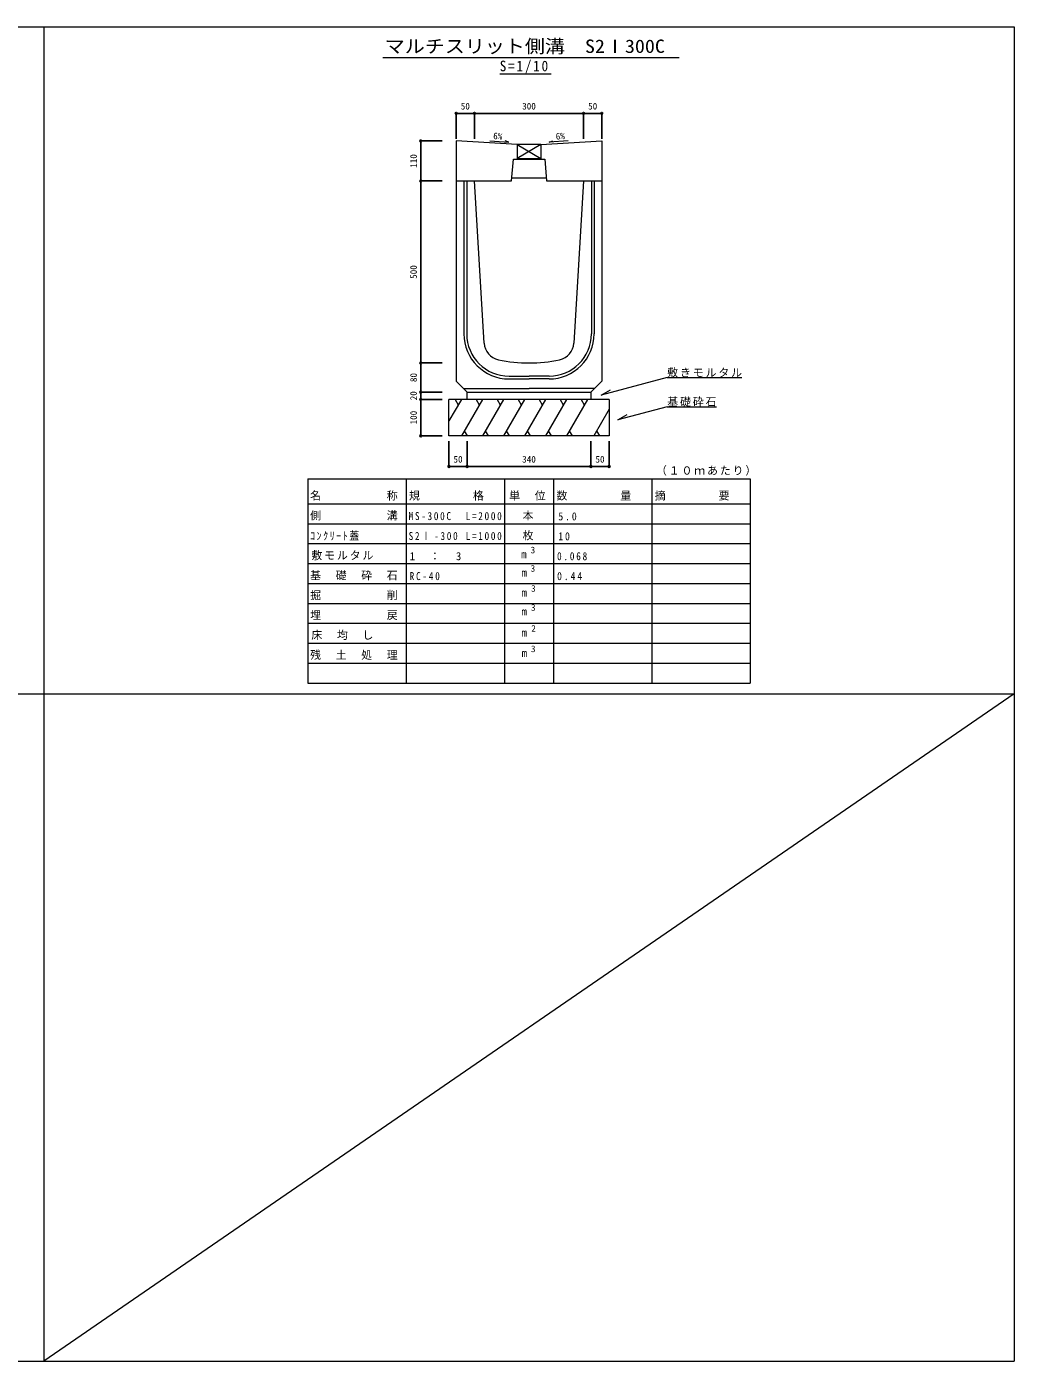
# Model space of a CAD drawing. Units: millimetres at full size, sheet at 1:10. Extents: x -4199 to 3801, y -1820 to 1847.
# Drawn here: x 1087 to 3801, y -1820 to 1847 of the extents above; entities that cross this region are included whole.
import ezdxf
from ezdxf.enums import TextEntityAlignment as Align

# ---------------------------------------------------------------- set-up
doc = ezdxf.new("R2010")
doc.units = ezdxf.units.MM
doc.header["$LTSCALE"] = 10
doc.header["$PDMODE"] = 32
doc.header["$PDSIZE"] = 5
doc.layers.add('0-0_通り芯', color=7, linetype='Continuous', lineweight=18)
doc.layers.add('0-1_躯体', color=4, linetype='Continuous')
doc.styles.add('ＭＳ ゴシック', font='')
doc.styles.get('ＭＳ ゴシック').set_extended_font_data('MS Gothic')

msp = doc.modelspace()

# ---------------------------------------------------------------- linework, layer by layer
at = {"layer": '0-0_通り芯', "color": 2}
for p, q in [((-1554.64, 1847.09), (3800.9, 1847.09)), ((3800.9, 1847.09), (3800.9, -1819.58)), ((-4199.1, -1819.58), (3800.9, -1819.58))]:
    msp.add_line(p, q, dxfattribs=at)
at = {"layer": '0-0_通り芯', "color": 4}
for p, q in [((1134.23, 1847.09), (1134.23, -1819.58)), ((-4199.1, 13.76), (3800.9, 13.76)), ((3800.9, 13.76), (1134.23, -1819.58))]:
    msp.add_line(p, q, dxfattribs=at)
at = {"layer": '0-0_通り芯'}
for p, q in [((2065.74, 1762.09), (2879.73, 1762.09)), ((2387.13, 1717.37), (2528.09, 1717.37)), ((2847.34, 882.97), (2665.83, 834.33)), ((2847.34, 882.97), (3052.34, 882.97)), ((2665.83, 834.33), (2691.81, 849.33)), ((2281.61, 823.19), (2247.56, 764.22)), ((2247.56, 723.19), (2247.56, 823.19)), ((2687.56, 823.19), (2247.56, 823.19)), ((2264.31, 823.19), (2272.96, 808.21)), ((2339.35, 823.19), (2281.61, 723.19)), ((2297.56, 823.19), (2297.56, 843.19)), ((2322.05, 823.19), (2330.7, 808.21)), ((2397.08, 823.19), (2339.35, 723.19)), ((2379.78, 823.19), (2388.43, 808.21)), ((2454.82, 823.19), (2397.08, 723.19)), ((2437.52, 823.19), (2446.17, 808.21)), ((2512.55, 823.19), (2454.82, 723.19)), ((2495.25, 823.19), (2503.9, 808.21)), ((2570.29, 823.19), (2512.55, 723.19)), ((2552.99, 823.19), (2561.64, 808.21)), ((2628.02, 823.19), (2570.29, 723.19)), ((2610.72, 823.19), (2619.37, 808.21)), ((2637.56, 843.19), (2637.56, 823.19)), ((2687.56, 823.19), (2687.56, 723.19)), ((2687.56, 796.35), (2645.33, 723.19)), ((2847.34, 803.16), (2982.34, 803.16)), ((2289.53, 736.91), (2297.45, 723.19)), ((2347.27, 736.91), (2355.19, 723.19)), ((2405, 736.91), (2412.92, 723.19)), ((2462.74, 736.91), (2470.66, 723.19)), ((2520.47, 736.91), (2528.39, 723.19)), ((2578.21, 736.91), (2586.13, 723.19)), ((2653.25, 736.91), (2661.17, 723.19)), ((2687.56, 723.19), (2247.56, 723.19)), ((1860.06, 604.64), (3075.06, 604.64)), ((1860.06, 604.64), (1860.06, 481.52)), ((2130.06, 604.64), (2130.06, 481.52)), ((2400.06, 604.64), (2400.06, 481.52)), ((2535.06, 604.64), (2535.06, 481.52)), ((2805.06, 604.64), (2805.06, 481.52)), ((3075.06, 604.64), (3075.06, 481.52)), ((1860.06, 536.24), (3075.06, 536.24)), ((1860.06, 481.52), (3075.06, 481.52)), ((1860.06, 481.52), (1860.06, 43.76)), ((2130.06, 481.52), (2130.06, 43.76)), ((2400.06, 481.52), (2400.06, 43.76)), ((2535.06, 481.52), (2535.06, 43.76)), ((2805.06, 481.52), (2805.06, 43.76)), ((3075.06, 481.52), (3075.06, 43.76)), ((1860.06, 426.8), (3075.06, 426.8)), ((1860.06, 372.08), (3075.06, 372.08)), ((1860.06, 317.36), (3075.06, 317.36)), ((1860.06, 262.64), (3075.06, 262.64)), ((1860.06, 207.92), (3075.06, 207.92)), ((1860.06, 153.2), (3075.06, 153.2)), ((1860.06, 98.48), (3075.06, 98.48)), ((1860.06, 43.76), (3075.06, 43.76)), ((1945.56, 43.76), (2854.56, 43.76))]:
    msp.add_line(p, q, dxfattribs=at)
at = {"layer": '0-0_通り芯', "color": 3}
for p, q in [((2500.06, 1523.19), (2435.06, 1485.19)), ((2435.06, 1523.19), (2500.06, 1485.19)), ((2435.06, 1523.19), (2435.06, 1482.89)), ((2500.06, 1523.19), (2435.06, 1523.19)), ((2500.06, 1523.19), (2500.06, 1482.89)), ((2419.56, 1423.19), (2424.56, 1482.89)), ((2424.56, 1482.89), (2510.56, 1482.89)), ((2435.06, 1485.19), (2500.06, 1485.19)), ((2510.56, 1482.89), (2515.56, 1423.19)), ((2420.31, 1432.19), (2514.8, 1432.19)), ((2267.56, 1423.19), (2267.56, 873.19)), ((2267.56, 1423.19), (2419.56, 1423.19)), ((2288.76, 1423.19), (2288.76, 1003.19)), ((2296.36, 1423.19), (2296.36, 1003.19)), ((2344.27, 977.98), (2317.56, 1423.19)), ((2515.56, 1423.19), (2667.56, 1423.19)), ((2617.56, 1423.19), (2590.85, 977.98)), ((2638.76, 1423.19), (2638.76, 1003.19)), ((2646.36, 1423.19), (2646.36, 1003.19)), ((2667.56, 1423.19), (2667.56, 873.19)), ((2412.56, 886.99), (2467.56, 886.99)), ((2522.56, 886.99), (2467.56, 886.99)), ((2267.56, 873.19), (2297.56, 843.19)), ((2287.56, 853.19), (2467.56, 853.19)), ((2287.56, 853.19), (2467.56, 853.19)), ((2412.56, 879.39), (2467.56, 879.39)), ((2522.56, 879.39), (2467.56, 879.39)), ((2647.56, 853.19), (2467.56, 853.19)), ((2647.56, 853.19), (2467.56, 853.19)), ((2637.56, 843.19), (2667.56, 873.19)), ((2297.56, 843.19), (2637.56, 843.19)), ((2297.56, 843.19), (2637.56, 843.19)), ((2297.56, 843.19), (2637.56, 843.19))]:
    msp.add_line(p, q, dxfattribs=at)
for points in [[(2435.06, 1523.19), (2267.56, 1533.19), (2267.56, 1423.19)], [(2500.06, 1523.19), (2667.56, 1533.19), (2667.56, 1423.19)]]:
    msp.add_lwpolyline(points, dxfattribs=at)
at = {"layer": '0-0_通り芯'}
for points in [[(2359.67, 1533.18), (2411.83, 1529.89), (2402.28, 1533.63)], [(2575.46, 1533.18), (2523.3, 1529.89), (2532.84, 1533.63)], [(2847.34, 803.16), (2711.45, 766.75), (2737.43, 781.75)]]:
    msp.add_lwpolyline(points, dxfattribs=at)
at = {"layer": '0-0_通り芯', "color": 3}
for centre, radius, start, end in [((2412.56, 1003.19), 123.8, 180, 270), ((2412.56, 1003.19), 116.2, 180, 270), ((2522.56, 1003.19), 116.2, 270, 0), ((2522.56, 1003.19), 123.8, 270, 0), ((2394.18, 980.97), 50, 183.43, 257.9), ((2540.94, 980.97), 50, 282.1, 356.57), ((2467.56, 1323.19), 400, 257.9, 282.1)]:
    msp.add_arc(centre, radius, start, end, dxfattribs=at)
at = {"layer": '0-1_躯体', "color": 7}
for p, q in [((2267.56, 1609.03), (2317.56, 1609.03)), ((2317.56, 1609.03), (2617.56, 1609.03)), ((2617.56, 1609.03), (2667.56, 1609.03)), ((2169.92, 1423.19), (2169.92, 1533.19)), ((2169.92, 923.19), (2169.92, 1423.19)), ((2169.92, 843.19), (2169.92, 923.19)), ((2169.92, 823.19), (2169.92, 843.19)), ((2169.92, 723.19), (2169.92, 823.19)), ((2247.56, 638.91), (2297.56, 638.91)), ((2297.56, 638.91), (2637.56, 638.91)), ((2637.56, 638.91), (2687.56, 638.91))]:
    msp.add_line(p, q, dxfattribs=at)
at = {"layer": '0-1_躯体'}
for p, q in [((2267.56, 1609.03), (2267.56, 1539.38)), ((2317.56, 1609.03), (2317.56, 1539.38)), ((2617.56, 1609.03), (2617.56, 1539.38)), ((2667.56, 1609.03), (2667.56, 1539.38)), ((2169.92, 1533.19), (2228.82, 1533.19)), ((2169.92, 1423.19), (2228.82, 1423.19)), ((2169.92, 1423.19), (2228.82, 1423.19)), ((2169.92, 1423.19), (2228.82, 1423.19)), ((2169.92, 1423.19), (2228.82, 1423.19)), ((2169.92, 923.19), (2228.82, 923.19)), ((2169.92, 843.19), (2228.82, 843.19)), ((2169.92, 843.19), (2228.82, 843.19)), ((2169.92, 843.19), (2228.82, 843.19)), ((2169.92, 823.19), (2228.82, 823.19)), ((2169.92, 723.19), (2228.82, 723.19)), ((2247.56, 638.91), (2247.56, 708.14)), ((2297.56, 638.91), (2297.56, 708.14)), ((2637.56, 638.91), (2637.56, 708.14)), ((2687.56, 638.91), (2687.56, 708.14))]:
    msp.add_line(p, q, dxfattribs=at)
for p in [(2267.56, 1609.03), (2317.56, 1609.03), (2617.56, 1609.03), (2667.56, 1609.03), (2169.92, 1533.19), (2169.92, 1423.19), (2169.92, 1423.19), (2169.92, 923.19), (2169.92, 843.19), (2169.92, 823.19), (2169.92, 723.19), (2247.56, 638.91), (2297.56, 638.91), (2637.56, 638.91), (2687.56, 638.91)]:
    msp.add_point(p, dxfattribs=at)

# ---------------------------------------------------------------- texts
at = {"layer": '0-0_通り芯', "color": 3, "style": 'ＭＳ ゴシック', "width": 1.1}
msp.add_text('マルチスリット側溝\u3000S2Ⅰ300C', height=36.66, dxfattribs=at).set_placement((2071.14, 1764.11), align=Align.BOTTOM_LEFT)
at = {"layer": '0-0_通り芯', "color": 4, "style": 'ＭＳ ゴシック'}
for rotation, p in [(356.591, (2368.42, 1532.79)), (3.409, (2541.75, 1531.3))]:
    msp.add_text('6%', height=18.33, rotation=rotation, dxfattribs=at).set_placement(p, align=Align.BOTTOM_LEFT)
at = {"layer": '0-0_通り芯', "style": 'ＭＳ ゴシック'}
for p in [(2445.99, 380.33), (2446.89, 329.72), (2446.89, 275), (2446.89, 223.01), (2446.98, 164.87), (2447.16, 108.78)]:
    msp.add_text('m', height=21.99, dxfattribs=at).set_placement(p, align=Align.BOTTOM_LEFT)
at = {"layer": '0-0_通り芯', "color": 4, "style": 'ＭＳ ゴシック'}
for s, p in [('3', (2472.09, 394.7)), ('3', (2472.09, 344.08)), ('3', (2473.26, 289.02)), ('3', (2472.99, 236.76)), ('2', (2473.89, 179.24)), ('3', (2472.99, 123.15))]:
    msp.add_text(s, height=18.33, dxfattribs=at).set_placement(p, align=Align.BOTTOM_LEFT)
at = {"layer": '0-0_通り芯', "attachment_point": 7, "style": 'ＭＳ ゴシック'}
for s, insert, char_height in [('\\T1.28;\\W0.9;S=1/10', (2387.13, 1717.37), 29.33), ('\\T1.17;敷きモルタル', (2847.34, 882.97), 21.99), ('\\T1.17;基礎砕石', (2847.34, 803.16), 21.99), ('\\T1.17;（１０ｍあたり）', (2816.32, 613.58), 21.99), ('\\T1.17;名\u3000\u3000\u3000\u3000\u3000称', (1866.06, 545.18), 21.99), ('\\T1.17;規\u3000\u3000\u3000\u3000格', (2137.81, 545.18), 21.99), ('\\T1.17;単\u3000位', (2413.06, 545.18), 21.99), ('\\T1.17;数\u3000\u3000\u3000\u3000量', (2542.81, 545.18), 21.99), ('\\T1.17;摘\u3000\u3000\u3000\u3000要', (2812.81, 545.18), 21.99), ('\\T1.17;側\u3000\u3000\u3000\u3000\u3000溝', (1866.06, 490.46), 21.99), ('\\T1.36;\\W0.85;MS-300C\u3000L=2000', (2136.81, 491.25), 21.99), ('\\T1.17;\u3000本', (2414.81, 490.46), 21.99), ('\\T1.38;\\W0.9;5.0', (2548.06, 490.46), 21.99), ('\\T1.33;\\W0.9;ｺﾝｸﾘｰﾄ蓋', (1866.06, 435.74), 21.99), ('\\T1.36;\\W0.85;S2Ⅰ-300\\~L=1000', (2136.81, 436.53), 21.99), ('\\T1.17;\u3000枚', (2414.81, 435.74), 21.99), ('\\T1.36;\\W0.9;10', (2548.06, 435.74), 21.99), ('\\T1.17;敷モルタル', (1869.56, 381.02), 21.99), ('\\T1.21;1\u3000：\u30003', (2139.56, 381.02), 21.99), ('\\T1.38;\\W0.85;0.068', (2544.56, 381.02), 21.99), ('\\T1.17;基\u3000礎\u3000砕\u3000石', (1866.06, 326.3), 21.99), ('\\T1.38;\\W0.85;RC-40', (2139.56, 326.3), 21.99), ('\\T1.38;\\W0.9;0.44', (2544.56, 326.3), 21.99), ('\\T1.17;掘\u3000\u3000\u3000\u3000\u3000削', (1866.06, 271.58), 21.99), ('\\T1.17;埋\u3000\u3000\u3000\u3000\u3000戻', (1866.06, 216.86), 21.99), ('\\T1.17;床\u3000均\u3000し', (1869.56, 162.14), 21.99), ('\\T1.17;残\u3000土\u3000処\u3000理', (1866.06, 107.42), 21.99)]:
    msp.add_mtext(s, dxfattribs=dict(at, insert=insert, char_height=char_height))
at = {"layer": '0-1_躯体', "style": 'ＭＳ ゴシック'}
for s, p in [('50', (2280.06, 1614.03)), ('300', (2448.81, 1614.03)), ('50', (2630.06, 1614.03)), ('50', (2260.06, 643.91)), ('340', (2448.81, 643.91)), ('50', (2650.06, 643.91))]:
    msp.add_text(s, height=18.33, dxfattribs=at).set_placement(p, align=Align.BOTTOM_LEFT)
for s, p in [('110', (2164.92, 1459.44)), ('500', (2164.92, 1154.44)), ('80', (2164.92, 870.69)), ('20', (2164.92, 820.69)), ('100', (2164.92, 754.44))]:
    msp.add_text(s, height=18.33, rotation=90, dxfattribs=at).set_placement(p, align=Align.BOTTOM_LEFT)

doc.saveas('drawing.dxf')
